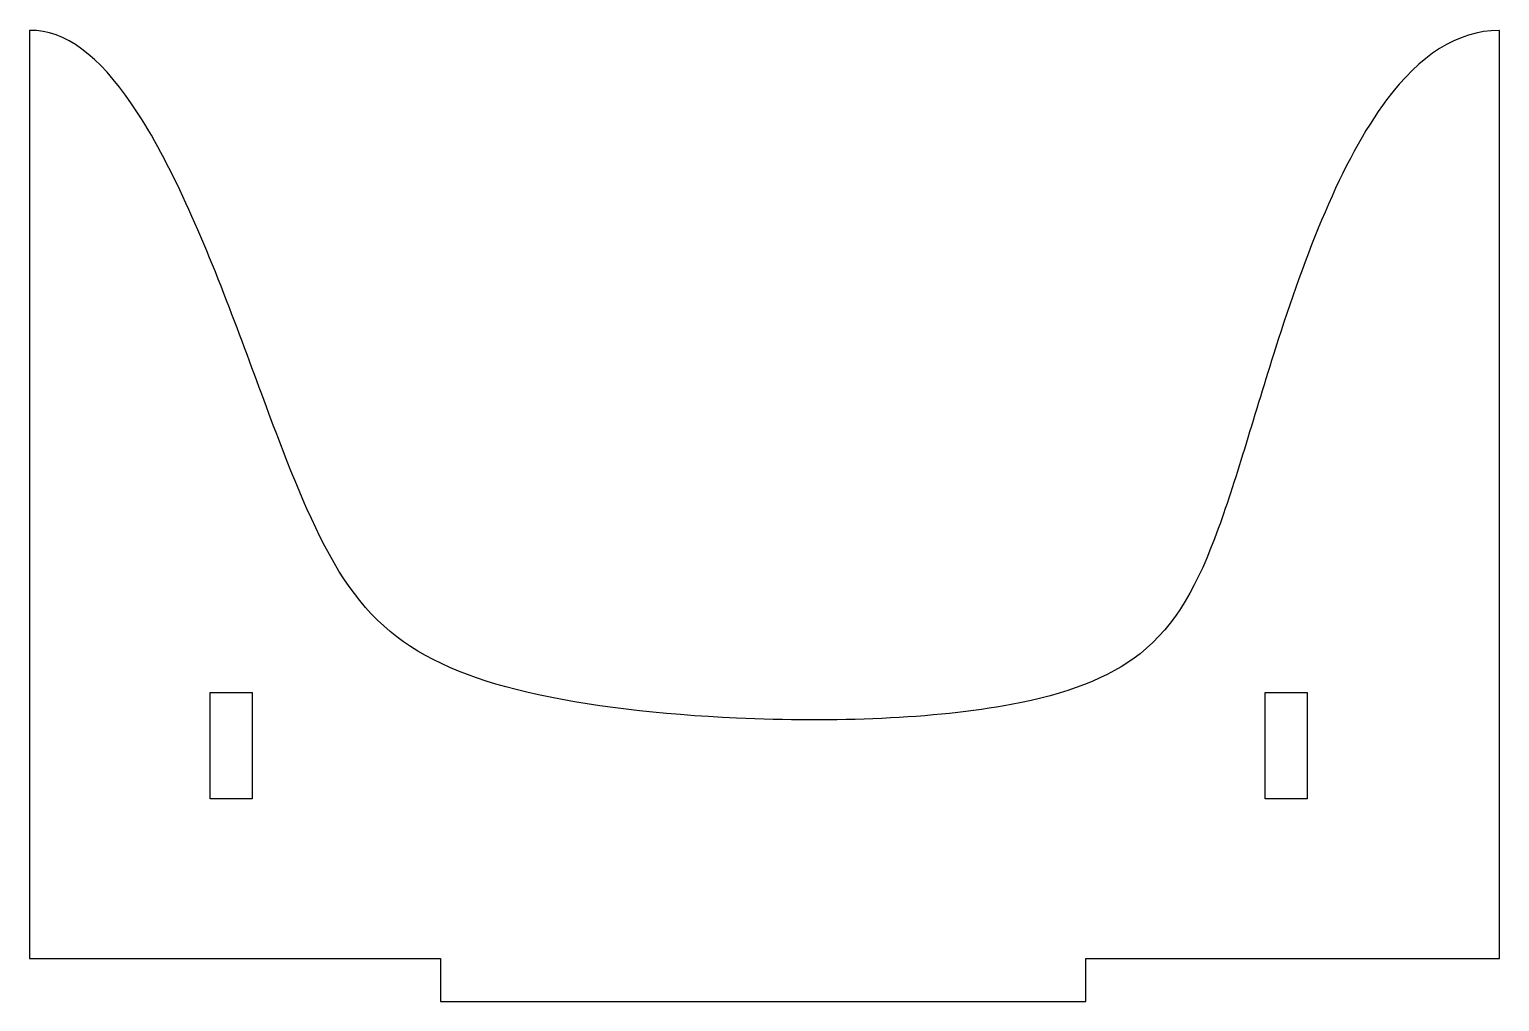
# Model space of a CAD drawing. Header units: millimetres. Extents: x -34.2 to 34.2, y -22.6 to 22.6.
import ezdxf

# ---------------------------------------------------------------- set-up
doc = ezdxf.new("R2010")
doc.units = ezdxf.units.MM
doc.layers.get('0').update_dxf_attribs({"linetype": 'CONTINUOUS'})

msp = doc.modelspace()

# ---------------------------------------------------------------- linework, layer by layer
for p, q in [((-34.226, 22.592), (-34.226, -20.615)), ((34.226, -20.615), (34.226, 22.592)), ((-25.807, -8.225), (-23.857, -8.225)), ((-25.807, -13.175), (-25.807, -8.225)), ((-23.857, -8.225), (-23.857, -13.175)), ((23.317, -8.225), (25.267, -8.225)), ((23.317, -13.175), (23.317, -8.225)), ((25.267, -8.225), (25.267, -13.175)), ((-23.857, -13.175), (-25.807, -13.175)), ((25.267, -13.175), (23.317, -13.175)), ((-34.226, -20.615), (-15.081, -20.615)), ((-15.081, -20.615), (-15.081, -22.615)), ((14.969, -22.615), (14.969, -20.615)), ((14.969, -20.615), (34.226, -20.615)), ((-15.081, -22.615), (14.969, -22.615))]:
    msp.add_line(p, q)
msp.add_open_spline([(34.226, 22.592), (34.218, 22.592), (34.21, 22.592), (34.201, 22.592), (32.257, 22.592), (30.506, 21.411), (28.967, 19.361), (26.849, 16.54), (25.167, 12.115), (23.79, 7.794), (22.823, 4.763), (22.004, 1.81), (21.128, -0.596), (20.193, -3.162), (19.173, -5.091), (17.485, -6.422), (16.023, -7.574), (14.032, -8.311), (11.491, -8.787), (7.905, -9.46), (3.25, -9.626), (-1.299, -9.42), (-4.822, -9.261), (-8.247, -8.875), (-11.061, -8.215), (-13.739, -7.587), (-15.842, -6.706), (-17.423, -5.395), (-19.088, -4.016), (-20.222, -2.121), (-21.303, 0.322), (-22.495, 3.013), (-23.637, 6.361), (-24.913, 9.684), (-26.286, 13.257), (-27.81, 16.762), (-29.465, 19.18), (-30.967, 21.374), (-32.561, 22.64), (-34.202, 22.592), (-34.21, 22.592), (-34.218, 22.592), (-34.226, 22.592)], degree=3, knots=[-0.00034, -0.00034, -0.00034, -0.00034, 0, 0, 0, 0.078835, 0.078835, 0.078835, 0.187354, 0.187354, 0.187354, 0.263473, 0.263473, 0.263473, 0.344677, 0.344677, 0.344677, 0.414959, 0.414959, 0.414959, 0.514154, 0.514154, 0.514154, 0.591004, 0.591004, 0.591004, 0.664184, 0.664184, 0.664184, 0.741208, 0.741208, 0.741208, 0.82603, 0.82603, 0.82603, 0.917233, 0.917233, 0.917233, 1, 1, 1, 1.000411, 1.000411, 1.000411, 1.000411])

doc.saveas('drawing.dxf')
